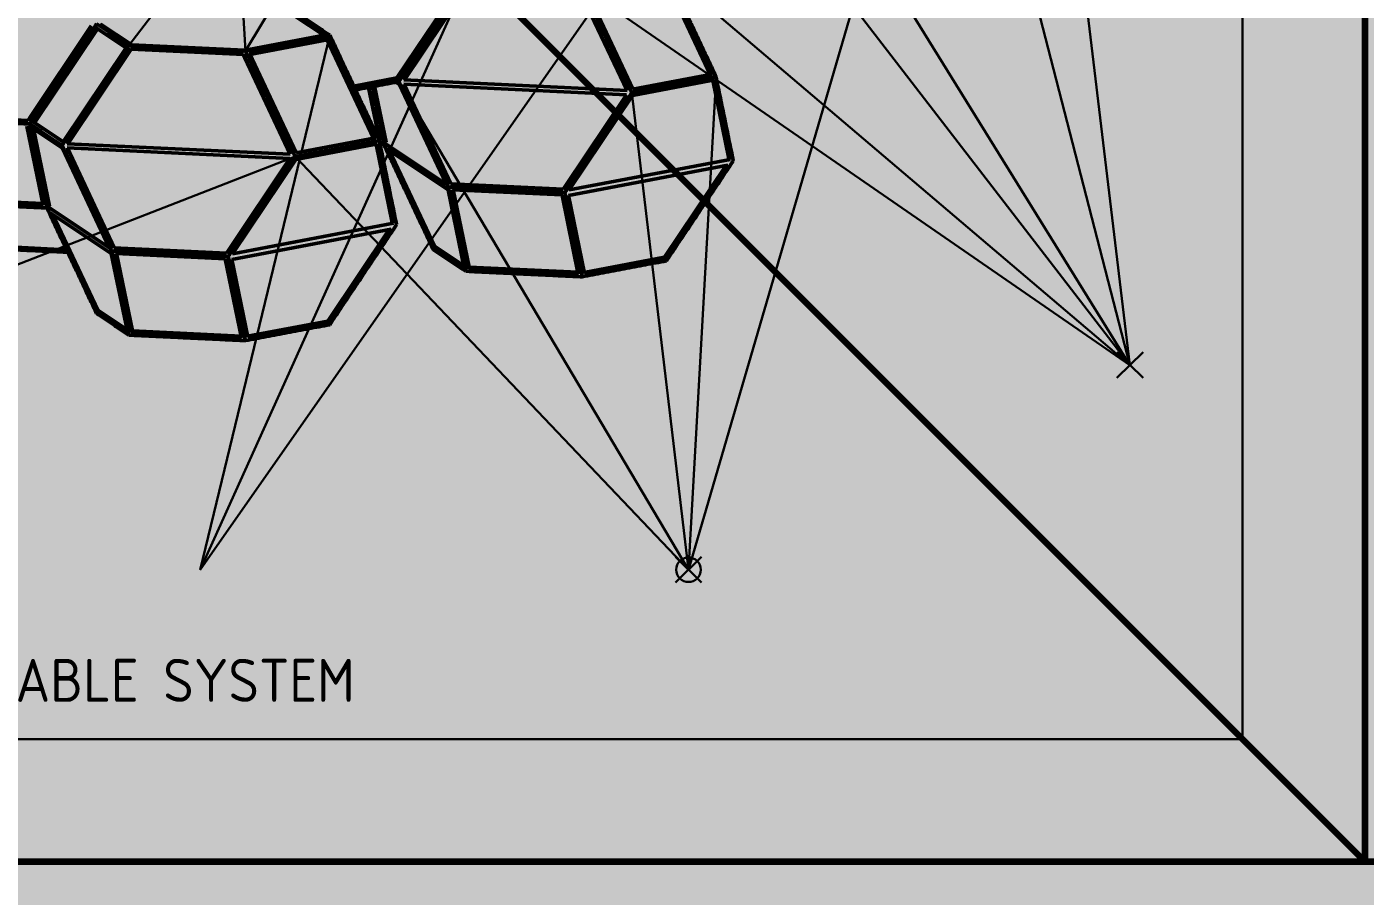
# Model space of a CAD drawing. Header units: millimetres. Extents: x 401 to 30661, y 2016 to 22119.
# Drawn here: x 961 to 2051, y 6088 to 6796 of the extents above; entities that cross this region are included whole.
import ezdxf

# ---------------------------------------------------------------- set-up
doc = ezdxf.new("R2010")
doc.units = ezdxf.units.MM
for name, color, linetype, lineweight, true_color in [('3RD', 140, 'Continuous', 25, 0x7debff), ('4TH DETAILS', 125, 'Continuous', 15, 0x39ffb0), ('TEXTS', 210, 'Continuous', 25, 0xe0f9ff)]:
    doc.layers.add(name, color=color, linetype=linetype, lineweight=lineweight, true_color=true_color)
doc.layers.add('BACKGROUND', color=7, linetype='Continuous', true_color=0x000000)
for name, color, linetype, lineweight, true_color, transparency in [('GLOW-CYAN', 7, 'Continuous', 100, 0x7debff, 0.8), ('GLOW-CYAN-2', 7, 'Continuous', 50, 0x7debff, 0.8), ('GLOW-EMERALD-2', 7, 'Continuous', 30, 0x39ffb0, 0.8), ('hatch', 253, 'Continuous', 9, 0x7debff, 0.55)]:
    doc.layers.add(name, color=color, linetype=linetype, lineweight=lineweight, true_color=true_color, transparency=transparency)
doc.layers.add('LAYOUT', color=83, linetype='Continuous', lineweight=50, true_color=0x7debff, plot=False)
doc.styles.get("Standard").update_dxf_attribs({"font": 'arial.ttf'})

msp = doc.modelspace()

# ---------------------------------------------------------------- hatches: boundary and pattern name
at = {"layer": 'BACKGROUND'}
h = msp.add_hatch(color=256, dxfattribs=at)
h.dxf.hatch_style = 1
h.paths.add_polyline_path([(400.723, 2015.745), (30660.634, 2015.745), (30660.634, 22119.328), (400.723, 22119.328)])
at = {"layer": 'hatch'}
h = msp.add_hatch(color=256, dxfattribs=at)
h.dxf.hatch_style = 1
h.paths.add_polyline_path([(1851.983, 6527.338, 0.19650958), (1849.119, 6520.333, 0.19650958), (1851.983, 6513.328), (1859.119, 6520.333)])
h.paths.add_polyline_path([(1861.026, 6530.15, 0.25174452), (1851.983, 6527.338), (1859.119, 6520.333)])
h.paths.add_polyline_path([(1861.974, 6529.917, 0.02443844), (1861.026, 6530.15), (1859.119, 6520.333)])
h.paths.add_polyline_path([(1864.543, 6528.734, 0.07105421), (1861.974, 6529.917), (1859.119, 6520.333)])
h.paths.add_polyline_path([(1866.255, 6527.338, 0.05539196), (1864.543, 6528.734), (1859.119, 6520.333)])
h.paths.add_polyline_path([(1866.69, 6526.866, 0.01605212), (1866.255, 6527.338), (1859.119, 6520.333)])
h.paths.add_polyline_path([(1867.22, 6526.196, 0.02138494), (1866.69, 6526.866), (1859.119, 6520.333)])
h.paths.add_polyline_path([(1868.44, 6523.955, 0.06403537), (1867.22, 6526.196), (1859.119, 6520.333)])
h.paths.add_polyline_path([(1868.44, 6523.955), (1859.119, 6520.333), (1869.086, 6521.14, 0.07257651)])
h.paths.add_polyline_path([(1869.119, 6520.333, 0.02020994), (1869.086, 6521.14), (1859.119, 6520.333), (1866.255, 6513.328, 0.19650958)])
h.paths.add_polyline_path([(1859.119, 6520.333), (1851.983, 6513.328, 0.41964228), (1866.255, 6513.328)])
h = msp.add_hatch(color=256, dxfattribs=at)
h.dxf.hatch_style = 1
h.paths.add_polyline_path([(1492.451, 6360.734, 0.19650958), (1489.587, 6353.729, 0.19650958), (1492.451, 6346.724), (1499.587, 6353.729)])
h.paths.add_polyline_path([(1501.494, 6363.546, 0.25174452), (1492.451, 6360.734), (1499.587, 6353.729)])
h.paths.add_polyline_path([(1502.443, 6363.313, 0.02443844), (1501.494, 6363.546), (1499.587, 6353.729)])
h.paths.add_polyline_path([(1505.011, 6362.13, 0.07105421), (1502.443, 6363.313), (1499.587, 6353.729)])
h.paths.add_polyline_path([(1506.723, 6360.734, 0.05539196), (1505.011, 6362.13), (1499.587, 6353.729)])
h.paths.add_polyline_path([(1507.158, 6360.262, 0.01605212), (1506.723, 6360.734), (1499.587, 6353.729)])
h.paths.add_polyline_path([(1507.689, 6359.591, 0.02138494), (1507.158, 6360.262), (1499.587, 6353.729)])
h.paths.add_polyline_path([(1508.908, 6357.351, 0.06403537), (1507.689, 6359.591), (1499.587, 6353.729)])
h.paths.add_polyline_path([(1508.908, 6357.351), (1499.587, 6353.729), (1509.555, 6354.536, 0.07257651)])
h.paths.add_polyline_path([(1509.587, 6353.729, 0.02020994), (1509.555, 6354.536), (1499.587, 6353.729), (1506.723, 6346.724, 0.19650958)])
h.paths.add_polyline_path([(1499.587, 6353.729), (1492.451, 6346.724, 0.41964228), (1506.723, 6346.724)])

# ---------------------------------------------------------------- linework, layer by layer
at = {"layer": '3RD', "extrusion": (1e-16, 0.982622, 0.185618)}
for p, q in [((1517.29, 6756.968), (1479.582, 6837.164)), ((1480.766, 6838.1), (1518.78, 6757.251)), ((1312.034, 6828.594), (1262.184, 6754.087)), ((1313.709, 6828.911), (1263.194, 6753.412)), ((1268.381, 6752.559), (1319.842, 6829.474)), ((1268.63, 6753.693), (1319.491, 6829.711)), ((1454.3, 6745.029), (1416.285, 6825.878)), ((1412.58, 6822.479), (1449.515, 6743.926)), ((1202.505, 6788.888), (1178.759, 6804.675)), ((1179.636, 6805.567), (1204.231, 6789.215)), ((1013.221, 6796.456), (963.568, 6722.244)), ((965.501, 6718.576), (1016.749, 6795.171)), ((1018.344, 6794.103), (967.1, 6717.514)), ((1016.749, 6795.171), (1041.531, 6778.695)), ((1016.749, 6795.171), (1018.344, 6794.103)), ((1041.527, 6778.69), (1018.344, 6794.103)), ((1046.212, 6781.026), (1020.741, 6797.96)), ((1137.957, 6776.653), (1046.212, 6781.026)), ((1204.231, 6789.215), (1140.237, 6777.086)), ((1142.07, 6773.903), (1206.551, 6786.125)), ((1205.367, 6785.189), (1142.377, 6773.25)), ((1206.551, 6786.125), (1205.367, 6785.189)), ((1243.075, 6704.993), (1205.367, 6785.189)), ((1206.551, 6786.125), (1244.565, 6705.276)), ((1041.531, 6778.695), (990.283, 6702.1)), ((994.166, 6700.584), (1045.628, 6777.499)), ((994.415, 6701.718), (1045.276, 6777.736)), ((1045.628, 6777.499), (1045.276, 6777.736)), ((1045.276, 6777.736), (1133.865, 6773.513)), ((1045.628, 6777.499), (1137.127, 6773.138)), ((1133.865, 6773.513), (1137.021, 6773.363)), ((1137.021, 6773.363), (1138.365, 6770.504)), ((1140.237, 6777.086), (1137.957, 6776.653)), ((1138.365, 6770.504), (1175.301, 6691.951)), ((1180.085, 6693.054), (1142.07, 6773.903)), ((1262.184, 6754.087), (1226.971, 6747.412)), ((1260.914, 6752.98), (1227.345, 6746.617)), ((1243.919, 6747.394), (1253.31, 6701.71)), ((1263.194, 6753.412), (1260.914, 6752.98)), ((1261.362, 6750.7), (1264.13, 6748.86)), ((1263.194, 6753.412), (1262.184, 6754.087)), ((1264.13, 6748.86), (1301.858, 6668.62)), ((1267.714, 6749.08), (1268.065, 6748.843)), ((1305.89, 6667.887), (1267.714, 6749.08)), ((1449.1, 6740.435), (1267.714, 6749.08)), ((1267.886, 6752.582), (1268.63, 6753.693)), ((1267.886, 6752.582), (1449.515, 6743.926)), ((1306.136, 6667.876), (1268.065, 6748.843)), ((1453.932, 6739.814), (1517.926, 6751.943)), ((1518.78, 6757.251), (1454.3, 6745.029)), ((1517.926, 6751.943), (1520.206, 6752.375)), ((1519.367, 6752.216), (1532.484, 6688.404)), ((1520.206, 6752.375), (1533.495, 6687.729)), ((1239.081, 6746.477), (1248.133, 6702.443)), ((1251.948, 6701.148), (1242.496, 6747.124)), ((1449.1, 6740.435), (1399.447, 6666.223)), ((1403.071, 6663.796), (1453.932, 6739.814)), ((961.756, 6719.536), (870.011, 6723.909)), ((960.685, 6714.841), (960.698, 6714.779)), ((960.698, 6714.779), (973.918, 6650.468)), ((963.568, 6722.244), (961.756, 6719.536)), ((990.283, 6702.1), (965.501, 6718.576)), ((964.444, 6713.819), (965.32, 6713.237)), ((964.912, 6711.543), (964.444, 6713.819)), ((977.733, 6649.173), (964.912, 6711.543)), ((965.32, 6713.237), (989.915, 6696.885)), ((966.155, 6712.681), (979.095, 6649.735)), ((1244.565, 6705.276), (1180.085, 6693.054)), ((1247.409, 6703.946), (1247.828, 6703.926)), ((989.915, 6696.885), (1027.643, 6616.645)), ((993.499, 6697.105), (993.851, 6696.868)), ((1031.675, 6615.912), (993.499, 6697.105)), ((1174.885, 6688.46), (993.499, 6697.105)), ((993.671, 6700.607), (994.415, 6701.718)), ((993.671, 6700.607), (1175.301, 6691.951)), ((1031.921, 6615.901), (993.851, 6696.868)), ((1179.717, 6687.839), (1243.711, 6699.968)), ((1243.711, 6699.968), (1245.991, 6700.4)), ((1245.152, 6700.241), (1258.27, 6636.429)), ((1245.991, 6700.4), (1259.28, 6635.754)), ((1248.133, 6702.443), (1247.938, 6702.452)), ((1253.31, 6701.71), (1251.948, 6701.148)), ((1251.948, 6701.148), (1302.306, 6667.667)), ((1289.988, 6619.391), (1253.824, 6696.304)), ((1303.746, 6663.113), (1253.824, 6696.304)), ((1256.19, 6694.731), (1292.694, 6617.094)), ((1174.885, 6688.46), (1125.232, 6614.248)), ((1128.856, 6611.821), (1179.717, 6687.839)), ((1531.648, 6682.986), (1401.816, 6658.377)), ((1402.467, 6662.894), (1533.495, 6687.729)), ((1529.974, 6682.669), (1480.123, 6608.161)), ((1531.648, 6682.986), (1481.134, 6607.486)), ((1533.495, 6687.729), (1532.484, 6688.404)), ((1301.858, 6668.62), (1302.306, 6667.667)), ((1303.746, 6663.113), (1316.803, 6599.598)), ((1397.635, 6663.515), (1305.89, 6667.887)), ((1320.535, 6598.701), (1307.303, 6663.074)), ((1307.303, 6663.074), (1396.565, 6658.82)), ((1308.019, 6663.04), (1320.947, 6600.149)), ((1399.447, 6666.223), (1397.635, 6663.515)), ((1402.467, 6662.894), (1403.071, 6663.796)), ((973.918, 6650.468), (884.742, 6654.718)), ((885.068, 6656.171), (973.614, 6651.951)), ((979.095, 6649.735), (977.733, 6649.173)), ((1396.565, 6658.82), (1396.578, 6658.757)), ((1396.578, 6658.757), (1409.798, 6594.447)), ((1414.86, 6594.925), (1401.816, 6658.377)), ((977.733, 6649.173), (1028.091, 6615.692)), ((1015.773, 6567.416), (979.609, 6644.329)), ((1029.531, 6611.138), (979.609, 6644.329)), ((981.975, 6642.756), (1018.479, 6565.119)), ((1257.434, 6631.011), (1127.601, 6606.402)), ((1128.252, 6610.919), (1259.28, 6635.754)), ((1255.759, 6630.693), (1205.908, 6556.186)), ((1257.434, 6631.011), (1206.919, 6555.511)), ((1259.28, 6635.754), (1258.27, 6636.429)), ((993.123, 6614.306), (941.018, 6616.789)), ((1027.643, 6616.645), (1028.091, 6615.692)), ((1291.332, 6616.533), (1289.988, 6619.391)), ((1291.332, 6616.533), (1292.694, 6617.094)), ((1316.803, 6599.598), (1291.332, 6616.533)), ((1292.694, 6617.094), (1316.453, 6601.298)), ((1029.531, 6611.138), (1042.588, 6547.623)), ((1123.42, 6611.54), (1031.675, 6615.912)), ((1046.321, 6546.726), (1033.088, 6611.099)), ((1033.088, 6611.099), (1122.35, 6606.845)), ((1033.804, 6611.065), (1046.733, 6548.174)), ((1122.35, 6606.845), (1122.363, 6606.782)), ((1122.363, 6606.782), (1135.583, 6542.472)), ((1125.232, 6614.248), (1123.42, 6611.54)), ((1140.645, 6542.95), (1127.601, 6606.402)), ((1128.252, 6610.919), (1128.856, 6611.821)), ((1480.123, 6608.161), (1414.688, 6595.759)), ((1478.854, 6607.054), (1414.86, 6594.925)), ((1481.134, 6607.486), (1478.854, 6607.054)), ((1481.134, 6607.486), (1480.123, 6608.161)), ((1320.947, 6600.149), (1320.535, 6598.701)), ((1320.622, 6598.697), (1320.535, 6598.701)), ((1409.798, 6594.447), (1320.622, 6598.697)), ((1320.947, 6600.149), (1409.493, 6595.929)), ((1017.117, 6564.557), (1015.773, 6567.416)), ((1017.117, 6564.557), (1018.479, 6565.119)), ((1042.588, 6547.623), (1017.117, 6564.557)), ((1018.479, 6565.119), (1042.239, 6549.323)), ((1205.908, 6556.186), (1140.473, 6543.784)), ((1204.639, 6555.079), (1140.645, 6542.95)), ((1206.919, 6555.511), (1204.639, 6555.079)), ((1206.919, 6555.511), (1205.908, 6556.186)), ((1046.733, 6548.174), (1046.321, 6546.726)), ((1046.407, 6546.722), (1046.321, 6546.726)), ((1135.583, 6542.472), (1046.407, 6546.722)), ((1046.733, 6548.174), (1135.278, 6543.954))]:
    msp.add_line(p, q, dxfattribs=at)
at = {"layer": '3RD'}
for points in [[(1481.602, 6841.04), (1522.018, 6755.083)], [(1318.147, 6832.569), (1263.662, 6751.136)], [(1263.662, 6751.136), (1318.147, 6832.569)], [(1413.048, 6828.046), (1453.464, 6742.09)], [(1207.387, 6789.065), (1181.039, 6806.582)], [(1017.585, 6798.111), (963.1, 6716.678)], [(963.1, 6716.678), (1017.585, 6798.111)], [(1043.932, 6780.594), (1017.585, 6798.111)], [(1043.932, 6780.594), (989.447, 6699.161)], [(1138.833, 6776.071), (1043.932, 6780.594)], [(1138.833, 6776.071), (1207.387, 6789.065)], [(1207.387, 6789.065), (1247.803, 6703.108)], [(1138.833, 6776.071), (1179.249, 6690.114)], [(1228.366, 6744.446), (1263.662, 6751.136)], [(1304.078, 6665.179), (1263.662, 6751.136)], [(1453.464, 6742.09), (1522.018, 6755.083)], [(1522.018, 6755.083), (1536.086, 6686.644)], [(1241.768, 6746.986), (1251.383, 6700.213)], [(1241.768, 6746.986), (1251.383, 6700.213)], [(1398.979, 6660.656), (1453.464, 6742.09)], [(868.199, 6721.201), (963.1, 6716.678)], [(989.447, 6699.161), (963.1, 6716.678)], [(963.1, 6716.678), (977.168, 6648.238)], [(963.1, 6716.678), (977.168, 6648.238)], [(1029.863, 6613.204), (989.447, 6699.161)], [(1179.249, 6690.114), (1247.803, 6703.108)], [(1247.803, 6703.108), (1261.872, 6634.669)], [(1248.368, 6700.357), (1251.383, 6700.213)], [(1291.799, 6614.257), (1251.383, 6700.213)], [(1124.764, 6608.681), (1179.249, 6690.114)], [(1481.602, 6605.21), (1536.086, 6686.644)], [(1304.078, 6665.179), (1398.979, 6660.656)], [(1304.078, 6665.179), (1318.147, 6596.74)], [(1398.979, 6660.656), (1413.048, 6592.217)], [(882.267, 6652.761), (977.168, 6648.238)], [(1017.585, 6562.282), (977.168, 6648.238)], [(1207.387, 6553.235), (1261.872, 6634.669)], [(938.543, 6614.832), (994.121, 6612.183)], [(1029.863, 6613.204), (1124.764, 6608.681)], [(1029.863, 6613.204), (1043.932, 6544.765)], [(1124.764, 6608.681), (1138.833, 6540.242)], [(1318.147, 6596.74), (1291.799, 6614.257)], [(1318.147, 6596.74), (1413.048, 6592.217)], [(1413.048, 6592.217), (1481.602, 6605.21)], [(1043.932, 6544.765), (1017.585, 6562.282)], [(1138.833, 6540.242), (1207.387, 6553.235)], [(1043.932, 6544.765), (1138.833, 6540.242)]]:
    msp.add_open_spline(points, degree=1, dxfattribs=at)
at = {"layer": '4TH DETAILS'}
for p, q in [((1043.932, 6780.594), (1499.587, 7377.978)), ((1138.833, 6776.071), (1101.858, 7377.978)), ((1138.833, 6776.071), (1499.587, 7377.978)), ((1796.232, 7042.888), (1859.119, 6520.333)), ((1537.877, 7038.94), (1859.119, 6520.333)), ((1859.119, 6520.333), (1469.323, 7025.946)), ((1727.679, 7029.894), (1859.119, 6520.333)), ((1673.194, 6948.46), (1499.587, 6353.729)), ((1455.254, 6858.557), (1101.858, 6353.729)), ((1859.119, 6520.333), (1481.602, 6841.04)), ((1318.147, 6832.569), (1101.858, 6353.729)), ((1859.119, 6520.333), (1413.048, 6828.046)), ((1207.387, 6789.065), (1101.858, 6353.729)), ((1263.662, 6751.136), (1499.587, 6353.729)), ((1522.018, 6755.083), (1499.587, 6353.729)), ((1453.464, 6742.09), (1499.587, 6353.729)), ((1179.249, 6690.114), (742.326, 6520.333)), ((1499.587, 6353.729), (1179.249, 6690.114)), ((1848.415, 6530.841), (1869.823, 6509.825)), ((1869.823, 6530.841), (1848.415, 6509.825)), ((1488.883, 6364.237), (1510.292, 6343.221)), ((1510.292, 6364.237), (1488.883, 6343.221))]:
    msp.add_line(p, q, dxfattribs=at)
msp.add_lwpolyline([(650.723, 7565.853), (1950.723, 7565.853), (1950.723, 6215.853), (650.723, 6215.853)], close=True, dxfattribs=at)
msp.add_circle((1499.587, 6353.729), 10, dxfattribs=at)
at = {"layer": 'GLOW-CYAN'}
msp.add_line((550.723, 7615.853), (2050.723, 6115.853), dxfattribs=at)
for points in [[(2050.723, 6115.853), (2050.723, 15115.853)], [(9550.723, 6115.853), (550.723, 6115.853)]]:
    msp.add_lwpolyline(points, dxfattribs=at)
at = {"layer": 'GLOW-CYAN-2', "extrusion": (1e-16, 0.982622, 0.185618)}
for p, q in [((1517.29, 6756.968), (1479.582, 6837.164)), ((1480.766, 6838.1), (1518.78, 6757.251)), ((1312.034, 6828.594), (1262.184, 6754.087)), ((1313.709, 6828.911), (1263.194, 6753.412)), ((1268.381, 6752.559), (1319.842, 6829.474)), ((1268.63, 6753.693), (1319.491, 6829.711)), ((1454.3, 6745.029), (1416.285, 6825.878)), ((1412.58, 6822.479), (1449.515, 6743.926)), ((1202.505, 6788.888), (1178.759, 6804.675)), ((1179.636, 6805.567), (1204.231, 6789.215)), ((1013.221, 6796.456), (963.568, 6722.244)), ((965.501, 6718.576), (1016.749, 6795.171)), ((1018.344, 6794.103), (967.1, 6717.514)), ((1016.749, 6795.171), (1041.531, 6778.695)), ((1016.749, 6795.171), (1018.344, 6794.103)), ((1041.527, 6778.69), (1018.344, 6794.103)), ((1046.212, 6781.026), (1020.741, 6797.96)), ((1137.957, 6776.653), (1046.212, 6781.026)), ((1204.231, 6789.215), (1140.237, 6777.086)), ((1142.07, 6773.903), (1206.551, 6786.125)), ((1205.367, 6785.189), (1142.377, 6773.25)), ((1206.551, 6786.125), (1205.367, 6785.189)), ((1243.075, 6704.993), (1205.367, 6785.189)), ((1206.551, 6786.125), (1244.565, 6705.276)), ((1041.531, 6778.695), (990.283, 6702.1)), ((994.166, 6700.584), (1045.628, 6777.499)), ((994.415, 6701.718), (1045.276, 6777.736)), ((1045.628, 6777.499), (1045.276, 6777.736)), ((1045.276, 6777.736), (1133.865, 6773.513)), ((1045.628, 6777.499), (1137.127, 6773.138)), ((1133.865, 6773.513), (1137.021, 6773.363)), ((1137.021, 6773.363), (1138.365, 6770.504)), ((1140.237, 6777.086), (1137.957, 6776.653)), ((1138.365, 6770.504), (1175.301, 6691.951)), ((1180.085, 6693.054), (1142.07, 6773.903)), ((1262.184, 6754.087), (1226.971, 6747.412)), ((1260.914, 6752.98), (1227.345, 6746.617)), ((1243.919, 6747.394), (1253.31, 6701.71)), ((1263.194, 6753.412), (1260.914, 6752.98)), ((1261.362, 6750.7), (1264.13, 6748.86)), ((1263.194, 6753.412), (1262.184, 6754.087)), ((1264.13, 6748.86), (1301.858, 6668.62)), ((1267.714, 6749.08), (1268.065, 6748.843)), ((1305.89, 6667.887), (1267.714, 6749.08)), ((1449.1, 6740.435), (1267.714, 6749.08)), ((1267.886, 6752.582), (1268.63, 6753.693)), ((1267.886, 6752.582), (1449.515, 6743.926)), ((1306.136, 6667.876), (1268.065, 6748.843)), ((1453.932, 6739.814), (1517.926, 6751.943)), ((1518.78, 6757.251), (1454.3, 6745.029)), ((1517.926, 6751.943), (1520.206, 6752.375)), ((1519.367, 6752.216), (1532.484, 6688.404)), ((1520.206, 6752.375), (1533.495, 6687.729)), ((1239.081, 6746.477), (1248.133, 6702.443)), ((1251.948, 6701.148), (1242.496, 6747.124)), ((1449.1, 6740.435), (1399.447, 6666.223)), ((1403.071, 6663.796), (1453.932, 6739.814)), ((961.756, 6719.536), (870.011, 6723.909)), ((960.685, 6714.841), (960.698, 6714.779)), ((960.698, 6714.779), (973.918, 6650.468)), ((963.568, 6722.244), (961.756, 6719.536)), ((990.283, 6702.1), (965.501, 6718.576)), ((964.444, 6713.819), (965.32, 6713.237)), ((964.912, 6711.543), (964.444, 6713.819)), ((977.733, 6649.173), (964.912, 6711.543)), ((965.32, 6713.237), (989.915, 6696.885)), ((966.155, 6712.681), (979.095, 6649.735)), ((1244.565, 6705.276), (1180.085, 6693.054)), ((1247.409, 6703.946), (1247.828, 6703.926)), ((989.915, 6696.885), (1027.643, 6616.645)), ((993.499, 6697.105), (993.851, 6696.868)), ((1031.675, 6615.912), (993.499, 6697.105)), ((1174.885, 6688.46), (993.499, 6697.105)), ((993.671, 6700.607), (994.415, 6701.718)), ((993.671, 6700.607), (1175.301, 6691.951)), ((1031.921, 6615.901), (993.851, 6696.868)), ((1179.717, 6687.839), (1243.711, 6699.968)), ((1243.711, 6699.968), (1245.991, 6700.4)), ((1245.152, 6700.241), (1258.27, 6636.429)), ((1245.991, 6700.4), (1259.28, 6635.754)), ((1248.133, 6702.443), (1247.938, 6702.452)), ((1253.31, 6701.71), (1251.948, 6701.148)), ((1251.948, 6701.148), (1302.306, 6667.667)), ((1289.988, 6619.391), (1253.824, 6696.304)), ((1303.746, 6663.113), (1253.824, 6696.304)), ((1256.19, 6694.731), (1292.694, 6617.094)), ((1174.885, 6688.46), (1125.232, 6614.248)), ((1128.856, 6611.821), (1179.717, 6687.839)), ((1531.648, 6682.986), (1401.816, 6658.377)), ((1402.467, 6662.894), (1533.495, 6687.729)), ((1529.974, 6682.669), (1480.123, 6608.161)), ((1531.648, 6682.986), (1481.134, 6607.486)), ((1533.495, 6687.729), (1532.484, 6688.404)), ((1301.858, 6668.62), (1302.306, 6667.667)), ((1303.746, 6663.113), (1316.803, 6599.598)), ((1397.635, 6663.515), (1305.89, 6667.887)), ((1320.535, 6598.701), (1307.303, 6663.074)), ((1307.303, 6663.074), (1396.565, 6658.82)), ((1308.019, 6663.04), (1320.947, 6600.149)), ((1399.447, 6666.223), (1397.635, 6663.515)), ((1402.467, 6662.894), (1403.071, 6663.796)), ((973.918, 6650.468), (884.742, 6654.718)), ((885.068, 6656.171), (973.614, 6651.951)), ((979.095, 6649.735), (977.733, 6649.173)), ((1396.565, 6658.82), (1396.578, 6658.757)), ((1396.578, 6658.757), (1409.798, 6594.447)), ((1414.86, 6594.925), (1401.816, 6658.377)), ((977.733, 6649.173), (1028.091, 6615.692)), ((1015.773, 6567.416), (979.609, 6644.329)), ((1029.531, 6611.138), (979.609, 6644.329)), ((981.975, 6642.756), (1018.479, 6565.119)), ((1257.434, 6631.011), (1127.601, 6606.402)), ((1128.252, 6610.919), (1259.28, 6635.754)), ((1255.759, 6630.693), (1205.908, 6556.186)), ((1257.434, 6631.011), (1206.919, 6555.511)), ((1259.28, 6635.754), (1258.27, 6636.429)), ((993.123, 6614.306), (941.018, 6616.789)), ((1027.643, 6616.645), (1028.091, 6615.692)), ((1291.332, 6616.533), (1289.988, 6619.391)), ((1291.332, 6616.533), (1292.694, 6617.094)), ((1316.803, 6599.598), (1291.332, 6616.533)), ((1292.694, 6617.094), (1316.453, 6601.298)), ((1029.531, 6611.138), (1042.588, 6547.623)), ((1123.42, 6611.54), (1031.675, 6615.912)), ((1046.321, 6546.726), (1033.088, 6611.099)), ((1033.088, 6611.099), (1122.35, 6606.845)), ((1033.804, 6611.065), (1046.733, 6548.174)), ((1122.35, 6606.845), (1122.363, 6606.782)), ((1122.363, 6606.782), (1135.583, 6542.472)), ((1125.232, 6614.248), (1123.42, 6611.54)), ((1140.645, 6542.95), (1127.601, 6606.402)), ((1128.252, 6610.919), (1128.856, 6611.821)), ((1480.123, 6608.161), (1414.688, 6595.759)), ((1478.854, 6607.054), (1414.86, 6594.925)), ((1481.134, 6607.486), (1478.854, 6607.054)), ((1481.134, 6607.486), (1480.123, 6608.161)), ((1320.947, 6600.149), (1320.535, 6598.701)), ((1320.622, 6598.697), (1320.535, 6598.701)), ((1409.798, 6594.447), (1320.622, 6598.697)), ((1320.947, 6600.149), (1409.493, 6595.929)), ((1017.117, 6564.557), (1015.773, 6567.416)), ((1017.117, 6564.557), (1018.479, 6565.119)), ((1042.588, 6547.623), (1017.117, 6564.557)), ((1018.479, 6565.119), (1042.239, 6549.323)), ((1205.908, 6556.186), (1140.473, 6543.784)), ((1204.639, 6555.079), (1140.645, 6542.95)), ((1206.919, 6555.511), (1204.639, 6555.079)), ((1206.919, 6555.511), (1205.908, 6556.186)), ((1046.733, 6548.174), (1046.321, 6546.726)), ((1046.407, 6546.722), (1046.321, 6546.726)), ((1135.583, 6542.472), (1046.407, 6546.722)), ((1046.733, 6548.174), (1135.278, 6543.954))]:
    msp.add_line(p, q, dxfattribs=at)
at = {"layer": 'GLOW-CYAN-2'}
for points in [[(1481.602, 6841.04), (1522.018, 6755.083)], [(1318.147, 6832.569), (1263.662, 6751.136)], [(1263.662, 6751.136), (1318.147, 6832.569)], [(1413.048, 6828.046), (1453.464, 6742.09)], [(1207.387, 6789.065), (1181.039, 6806.582)], [(1017.585, 6798.111), (963.1, 6716.678)], [(963.1, 6716.678), (1017.585, 6798.111)], [(1043.932, 6780.594), (1017.585, 6798.111)], [(1043.932, 6780.594), (989.447, 6699.161)], [(1138.833, 6776.071), (1043.932, 6780.594)], [(1138.833, 6776.071), (1207.387, 6789.065)], [(1207.387, 6789.065), (1247.803, 6703.108)], [(1138.833, 6776.071), (1179.249, 6690.114)], [(1228.366, 6744.446), (1263.662, 6751.136)], [(1304.078, 6665.179), (1263.662, 6751.136)], [(1453.464, 6742.09), (1522.018, 6755.083)], [(1522.018, 6755.083), (1536.086, 6686.644)], [(1241.768, 6746.986), (1251.383, 6700.213)], [(1241.768, 6746.986), (1251.383, 6700.213)], [(1398.979, 6660.656), (1453.464, 6742.09)], [(868.199, 6721.201), (963.1, 6716.678)], [(989.447, 6699.161), (963.1, 6716.678)], [(963.1, 6716.678), (977.168, 6648.238)], [(963.1, 6716.678), (977.168, 6648.238)], [(1029.863, 6613.204), (989.447, 6699.161)], [(1179.249, 6690.114), (1247.803, 6703.108)], [(1247.803, 6703.108), (1261.872, 6634.669)], [(1248.368, 6700.357), (1251.383, 6700.213)], [(1291.799, 6614.257), (1251.383, 6700.213)], [(1124.764, 6608.681), (1179.249, 6690.114)], [(1481.602, 6605.21), (1536.086, 6686.644)], [(1304.078, 6665.179), (1398.979, 6660.656)], [(1304.078, 6665.179), (1318.147, 6596.74)], [(1398.979, 6660.656), (1413.048, 6592.217)], [(882.267, 6652.761), (977.168, 6648.238)], [(1017.585, 6562.282), (977.168, 6648.238)], [(1207.387, 6553.235), (1261.872, 6634.669)], [(938.543, 6614.832), (994.121, 6612.183)], [(1029.863, 6613.204), (1124.764, 6608.681)], [(1029.863, 6613.204), (1043.932, 6544.765)], [(1124.764, 6608.681), (1138.833, 6540.242)], [(1318.147, 6596.74), (1291.799, 6614.257)], [(1318.147, 6596.74), (1413.048, 6592.217)], [(1413.048, 6592.217), (1481.602, 6605.21)], [(1043.932, 6544.765), (1017.585, 6562.282)], [(1138.833, 6540.242), (1207.387, 6553.235)], [(1043.932, 6544.765), (1138.833, 6540.242)]]:
    msp.add_open_spline(points, degree=1, dxfattribs=at)
at = {"layer": 'GLOW-EMERALD-2'}
for p, q in [((1043.932, 6780.594), (1499.587, 7377.978)), ((1138.833, 6776.071), (1101.858, 7377.978)), ((1138.833, 6776.071), (1499.587, 7377.978)), ((1796.232, 7042.888), (1859.119, 6520.333)), ((1537.877, 7038.94), (1859.119, 6520.333)), ((1859.119, 6520.333), (1469.323, 7025.946)), ((1727.679, 7029.894), (1859.119, 6520.333)), ((1673.194, 6948.46), (1499.587, 6353.729)), ((1455.254, 6858.557), (1101.858, 6353.729)), ((1859.119, 6520.333), (1481.602, 6841.04)), ((1318.147, 6832.569), (1101.858, 6353.729)), ((1859.119, 6520.333), (1413.048, 6828.046)), ((1207.387, 6789.065), (1101.858, 6353.729)), ((1263.662, 6751.136), (1499.587, 6353.729)), ((1522.018, 6755.083), (1499.587, 6353.729)), ((1453.464, 6742.09), (1499.587, 6353.729)), ((1179.249, 6690.114), (742.326, 6520.333)), ((1499.587, 6353.729), (1179.249, 6690.114)), ((1848.415, 6530.841), (1869.823, 6509.825)), ((1869.823, 6530.841), (1848.415, 6509.825)), ((1488.883, 6364.237), (1510.292, 6343.221)), ((1510.292, 6364.237), (1488.883, 6343.221))]:
    msp.add_line(p, q, dxfattribs=at)
msp.add_lwpolyline([(650.723, 7565.853), (1950.723, 7565.853), (1950.723, 6215.853), (650.723, 6215.853)], close=True, dxfattribs=at)
msp.add_circle((1499.587, 6353.729), 10, dxfattribs=at)
at = {"layer": 'LAYOUT'}
msp.add_line((550.723, 7615.853), (2050.723, 6115.853), dxfattribs=at)
for points in [[(2050.723, 6115.853), (2050.723, 15115.853)], [(9550.723, 6115.853), (550.723, 6115.853)]]:
    msp.add_lwpolyline(points, dxfattribs=at)

# ---------------------------------------------------------------- texts
at = {"layer": 'TEXTS', "insert": (693.373, 6281.139), "char_height": 35, "width": 2205.59983, "attachment_point": 1}
msp.add_mtext('\\pxql;{\\fISOCP_IV50|b1|i0|c0|p2;5. TENSION CABLE SYSTEM}', dxfattribs=at)

doc.saveas('drawing.dxf')
